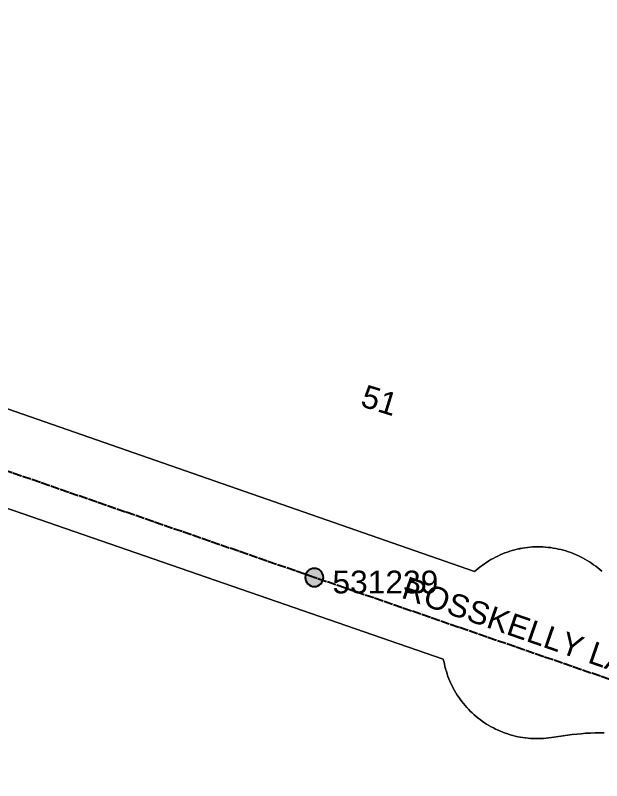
# Model space of a CAD drawing. Header units: metres. Extents: x 301341 to 310479, y 6262403 to 6265281.
# Drawn here: x 302746.9 to 302811.4, y 6264732 to 6264816.3 of the extents above; entities that cross this region are included whole.
import ezdxf
from ezdxf.enums import TextEntityAlignment as Align

# ---------------------------------------------------------------- set-up
doc = ezdxf.new("R2010")
doc.units = ezdxf.units.M
doc.linetypes.add('Cable Exist OH', pattern=[1, 1, 0])
doc.layers.get('0').update_dxf_attribs({"color": 6})
doc.layers.add('Cadastre Land Parcels_SP_EXT', color=9, linetype='Continuous', lineweight=5)
doc.layers.add('Cadastre Roads_SP_EXT', color=9, linetype='Continuous', lineweight=5)
doc.layers.add('Mains_LV_EXT', color=7, linetype='Continuous')
doc.layers.add('SupportsOH_SP_TR_HV_LV_SL_EXT', color=7, linetype='Continuous')
doc.styles.add('POLE_LABEL', font='arial.ttf')
doc.styles.get("Standard").update_dxf_attribs({"font": 'arial.ttf'})

# ---------------------------------------------------------------- blocks, each defined once
blk = doc.blocks.new('POLE_EXT')
blk.add_hatch(color=256).paths.add_polyline_path([(-1, 0, 1), (1, 0, 1)])
blk.add_lwpolyline([(-1, 0, 1), (1, 0, 1)], format="xyb", close=True)
for tag, height, flags, p in [('pNumber', 2.5, 8, (-17.84, 2.067)), ('OWNED_BY', 0.2, 9, (1.355, -0.4)), ('SPECIAL_USE', 0.2, 9, (1.355, -0.8)), ('PARENT', 0.2, 9, (1.355, -0.6)), ('cLV', 0.2, 9, (1.355, -1.4)), ('STATE', 0.2, 9, (1.355, -1)), ('hDepth', 0.2, 9, (1.355, -1.6)), ('USAGE', 0.2, 9, (1.355, -1.2)), ('cHV', 0.2, 9, (1.355, -2)), ('hDia', 0.2, 9, (1.355, -1.8)), ('LBRACKET', 0.2, 9, (1.355, -2.2)), ('LExisting', 0.2, 9, (1.355, -2.4)), ('LANTNUMBER', 0.2, 9, (1.355, -2.6)), ('cLinedev', 0.2, 9, (1.355, -3.4)), ('LOther', 0.2, 9, (1.355, -2.8)), ('LRemove', 0.2, 9, (1.355, -3)), ('LEGEND', 0.2, 9, (1.355, -3.2)), ('pExisting', 0.2, 9, (1.355, -3.8)), ('LOCATION', 0.2, 9, (1.355, -3.6)), ('PFNUMBER', 0.2, 9, (1.355, -4)), ('NEWPFNUMBER', 0.2, 9, (1.355, -4.2)), ('pFooting', 0.2, 9, (1.355, -4.4)), ('pNew', 0.2, 9, (1.355, -4.6)), ('pRelocate', 0.2, 9, (1.355, -5)), ('pRemove', 0.2, 9, (1.355, -5.2)), ('pReplace', 0.2, 9, (1.355, -5.4)), ('pStay', 0.2, 9, (1.355, -5.6)), ('pType', 0.2, 9, (1.355, -5.8)), ('cspan', 0.2, 9, (1.355, -6)), ('STREETNAME', 0.2, 9, (1.355, -6.2)), ('SUBURB', 0.2, 9, (1.355, -6.4)), ('NOTES', 0.2, 9, (1.355, -6.6)), ('MAINTAINED_BY', 0.2, 9, (1.355, -6.814)), ('OPERATED_BY', 0.2, 9, (1.355, -7.014))]:
    blk.add_attdef(tag, text='', height=height, dxfattribs=dict(flags=flags)).set_placement(p, align=Align.MIDDLE_LEFT)
at = {"style": 'POLE_LABEL'}
for tag, height, flags, p in [('ASSET_NUM', 2.5, 8, (2, 2)), ('STRUCTURE_PLANT_NUMBER', 0.2, 9, (1.355, 0.028)), ('STREET_CODE', 0.2, 9, (1.355, -0.2))]:
    blk.add_attdef(tag, text='', height=height, dxfattribs=dict(at, flags=flags)).set_placement(p, align=Align.MIDDLE_LEFT)
at = {"flags": 1}
blk.add_attdef('Z', (1.355, -7.328), '', height=0.2, dxfattribs=at)

msp = doc.modelspace()

# ---------------------------------------------------------------- linework, layer by layer
at = {"layer": 'Cadastre Land Parcels_SP_EXT', "linetype": 'Continuous'}
for points in [[(302811.699, 6264737.312), (302811.193, 6264737.307), (302810.687, 6264737.292), (302810.183, 6264737.271), (302809.679, 6264737.243), (302809.174, 6264737.205), (302808.671, 6264737.161), (302808.167, 6264737.108), (302807.665, 6264737.048), (302807.165, 6264736.981), (302806.664, 6264736.905), (302806.166, 6264736.822), (302805.883, 6264736.774), (302805.6, 6264736.736), (302805.315, 6264736.704), (302805.03, 6264736.68), (302804.745, 6264736.664), (302804.458, 6264736.658), (302804.173, 6264736.657), (302804.173, 6264736.657), (302803.887, 6264736.665), (302803.6, 6264736.68), (302803.315, 6264736.704), (302803.03, 6264736.735), (302802.747, 6264736.773), (302802.464, 6264736.82), (302802.183, 6264736.874), (302801.903, 6264736.937), (302801.626, 6264737.007), (302801.35, 6264737.085), (302801.077, 6264737.17), (302800.806, 6264737.261), (302800.538, 6264737.361), (302800.272, 6264737.468), (302800.009, 6264737.582), (302799.75, 6264737.704), (302799.494, 6264737.832), (302799.242, 6264737.968), (302798.994, 6264738.111), (302798.749, 6264738.259), (302798.509, 6264738.415), (302798.273, 6264738.578), (302798.042, 6264738.746), (302797.815, 6264738.921), (302797.594, 6264739.102), (302797.377, 6264739.289), (302797.165, 6264739.482), (302796.959, 6264739.68), (302796.758, 6264739.886), (302796.564, 6264740.096), (302796.375, 6264740.311), (302796.192, 6264740.531), (302796.014, 6264740.756), (302795.843, 6264740.985), (302795.679, 6264741.219), (302795.521, 6264741.459), (302795.37, 6264741.701), (302795.225, 6264741.948), (302795.087, 6264742.2), (302794.956, 6264742.454), (302794.832, 6264742.712), (302794.715, 6264742.974), (302794.605, 6264743.238), (302794.503, 6264743.505), (302794.408, 6264743.775), (302794.321, 6264744.048), (302794.241, 6264744.324), (302794.168, 6264744.6), (302794.103, 6264744.88), (302794.046, 6264745.16), (302793.979, 6264745.391), (302589.05, 6264816.251)], [(302689.711, 6264792.54), (302797.412, 6264755.043), (302797.609, 6264755.189), (302797.826, 6264755.374), (302798.048, 6264755.553), (302798.275, 6264755.726), (302798.507, 6264755.893), (302798.743, 6264756.054), (302798.983, 6264756.206), (302799.228, 6264756.353), (302799.475, 6264756.493), (302799.727, 6264756.627), (302799.983, 6264756.753), (302800.241, 6264756.872), (302800.503, 6264756.985), (302800.769, 6264757.089), (302801.035, 6264757.187), (302801.306, 6264757.277), (302801.578, 6264757.359), (302801.852, 6264757.435), (302802.129, 6264757.502), (302802.407, 6264757.561), (302802.687, 6264757.614), (302802.968, 6264757.659), (302803.251, 6264757.695), (302803.534, 6264757.725), (302803.817, 6264757.746), (302804.102, 6264757.759), (302804.387, 6264757.764), (302804.671, 6264757.761), (302804.955, 6264757.751), (302805.24, 6264757.733), (302805.524, 6264757.707), (302805.807, 6264757.673), (302806.09, 6264757.632), (302806.371, 6264757.582), (302806.652, 6264757.524), (302806.929, 6264757.459), (302807.205, 6264757.386), (302807.48, 6264757.306), (302807.752, 6264757.218), (302808.022, 6264757.123), (302808.289, 6264757.022), (302808.553, 6264756.913), (302808.813, 6264756.796), (302809.071, 6264756.672), (302809.325, 6264756.542), (302809.575, 6264756.404), (302809.822, 6264756.26), (302810.064, 6264756.109), (302810.303, 6264755.952), (302810.537, 6264755.788), (302810.766, 6264755.618), (302810.99, 6264755.441), (302811.211, 6264755.259), (302811.425, 6264755.07)]]:
    msp.add_lwpolyline(points, dxfattribs=at)
at = {"layer": 'Cadastre Roads_SP_EXT', "linetype": 'Continuous'}
for points in [[(302589.05, 6264816.251), (302793.979, 6264745.391), (302794.046, 6264745.16), (302794.103, 6264744.88), (302794.168, 6264744.6), (302794.241, 6264744.324), (302794.321, 6264744.048), (302794.408, 6264743.775), (302794.503, 6264743.505), (302794.605, 6264743.238), (302794.715, 6264742.974), (302794.832, 6264742.712), (302794.956, 6264742.454), (302795.087, 6264742.2), (302795.225, 6264741.948), (302795.37, 6264741.701), (302795.521, 6264741.459), (302795.679, 6264741.219), (302795.843, 6264740.985), (302796.014, 6264740.756), (302796.192, 6264740.531), (302796.375, 6264740.311), (302796.564, 6264740.096), (302796.758, 6264739.886), (302796.959, 6264739.68), (302797.165, 6264739.482), (302797.377, 6264739.289), (302797.594, 6264739.102), (302797.815, 6264738.921), (302798.042, 6264738.746), (302798.273, 6264738.578), (302798.509, 6264738.415), (302798.749, 6264738.259), (302798.994, 6264738.111), (302799.242, 6264737.968), (302799.494, 6264737.832), (302799.75, 6264737.704), (302800.009, 6264737.582), (302800.272, 6264737.468), (302800.538, 6264737.361), (302800.806, 6264737.261), (302801.077, 6264737.17), (302801.35, 6264737.085), (302801.626, 6264737.007), (302801.903, 6264736.937), (302802.183, 6264736.874), (302802.464, 6264736.82), (302802.747, 6264736.773), (302803.03, 6264736.734), (302803.315, 6264736.704), (302803.6, 6264736.68), (302803.887, 6264736.665), (302804.173, 6264736.657), (302804.458, 6264736.658), (302804.745, 6264736.664), (302805.03, 6264736.68), (302805.315, 6264736.704), (302805.6, 6264736.736), (302805.883, 6264736.774), (302806.166, 6264736.822), (302806.664, 6264736.905), (302807.165, 6264736.981), (302807.665, 6264737.048), (302808.167, 6264737.108), (302808.671, 6264737.161), (302809.174, 6264737.205), (302809.679, 6264737.243), (302810.183, 6264737.271), (302810.687, 6264737.292), (302811.193, 6264737.307), (302811.699, 6264737.312)], [(302811.425, 6264755.07), (302811.211, 6264755.259), (302810.99, 6264755.441), (302810.766, 6264755.618), (302810.537, 6264755.788), (302810.303, 6264755.952), (302810.064, 6264756.109), (302809.822, 6264756.26), (302809.575, 6264756.404), (302809.325, 6264756.542), (302809.071, 6264756.672), (302808.813, 6264756.796), (302808.553, 6264756.913), (302808.289, 6264757.022), (302808.022, 6264757.123), (302807.752, 6264757.218), (302807.48, 6264757.306), (302807.205, 6264757.386), (302806.929, 6264757.459), (302806.652, 6264757.524), (302806.371, 6264757.582), (302806.09, 6264757.632), (302805.807, 6264757.673), (302805.524, 6264757.707), (302805.24, 6264757.733), (302804.955, 6264757.751), (302804.671, 6264757.761), (302804.387, 6264757.764), (302804.102, 6264757.759), (302803.817, 6264757.746), (302803.534, 6264757.725), (302803.25, 6264757.695), (302802.968, 6264757.659), (302802.687, 6264757.614), (302802.407, 6264757.562), (302802.129, 6264757.502), (302801.852, 6264757.435), (302801.578, 6264757.359), (302801.306, 6264757.277), (302801.035, 6264757.187), (302800.769, 6264757.089), (302800.503, 6264756.985), (302800.241, 6264756.872), (302799.983, 6264756.753), (302799.727, 6264756.627), (302799.475, 6264756.493), (302799.228, 6264756.353), (302798.983, 6264756.206), (302798.743, 6264756.054), (302798.507, 6264755.893), (302798.275, 6264755.726), (302798.048, 6264755.553), (302797.826, 6264755.374), (302797.609, 6264755.189), (302797.412, 6264755.043), (302689.711, 6264792.54)]]:
    msp.add_lwpolyline(points, dxfattribs=at)
at = {"layer": 'Mains_LV_EXT', "linetype": 'Cable Exist OH'}
msp.add_lwpolyline([(302844.553, 6264732.031), (302779.784, 6264754.394), (302687.191, 6264786.459)], dxfattribs=at)

# ---------------------------------------------------------------- block references
at = {"layer": 'SupportsOH_SP_TR_HV_LV_SL_EXT'}
ref = msp.add_blockref('POLE_EXT', (302779.784, 6264754.394), dxfattribs=at)
ref.add_attrib('ASSET_NUM', '531239', dxfattribs={"layer": '0', "height": 2.5, "style": 'POLE_LABEL'}).set_placement((302781.784, 6264755.144), align=Align.TOP_LEFT)

# ---------------------------------------------------------------- texts
at = {"layer": 'Cadastre Land Parcels_SP_EXT'}
msp.add_text('51', height=2.5, rotation=342.78393, dxfattribs=at).set_placement((302784.752, 6264773.271))
at = {"layer": 'Cadastre Roads_SP_EXT'}
msp.add_text('ROSSKELLY LANE', height=2.5, rotation=340.84027, dxfattribs=at).set_placement((302789.234, 6264752.2))

doc.saveas('drawing.dxf')
